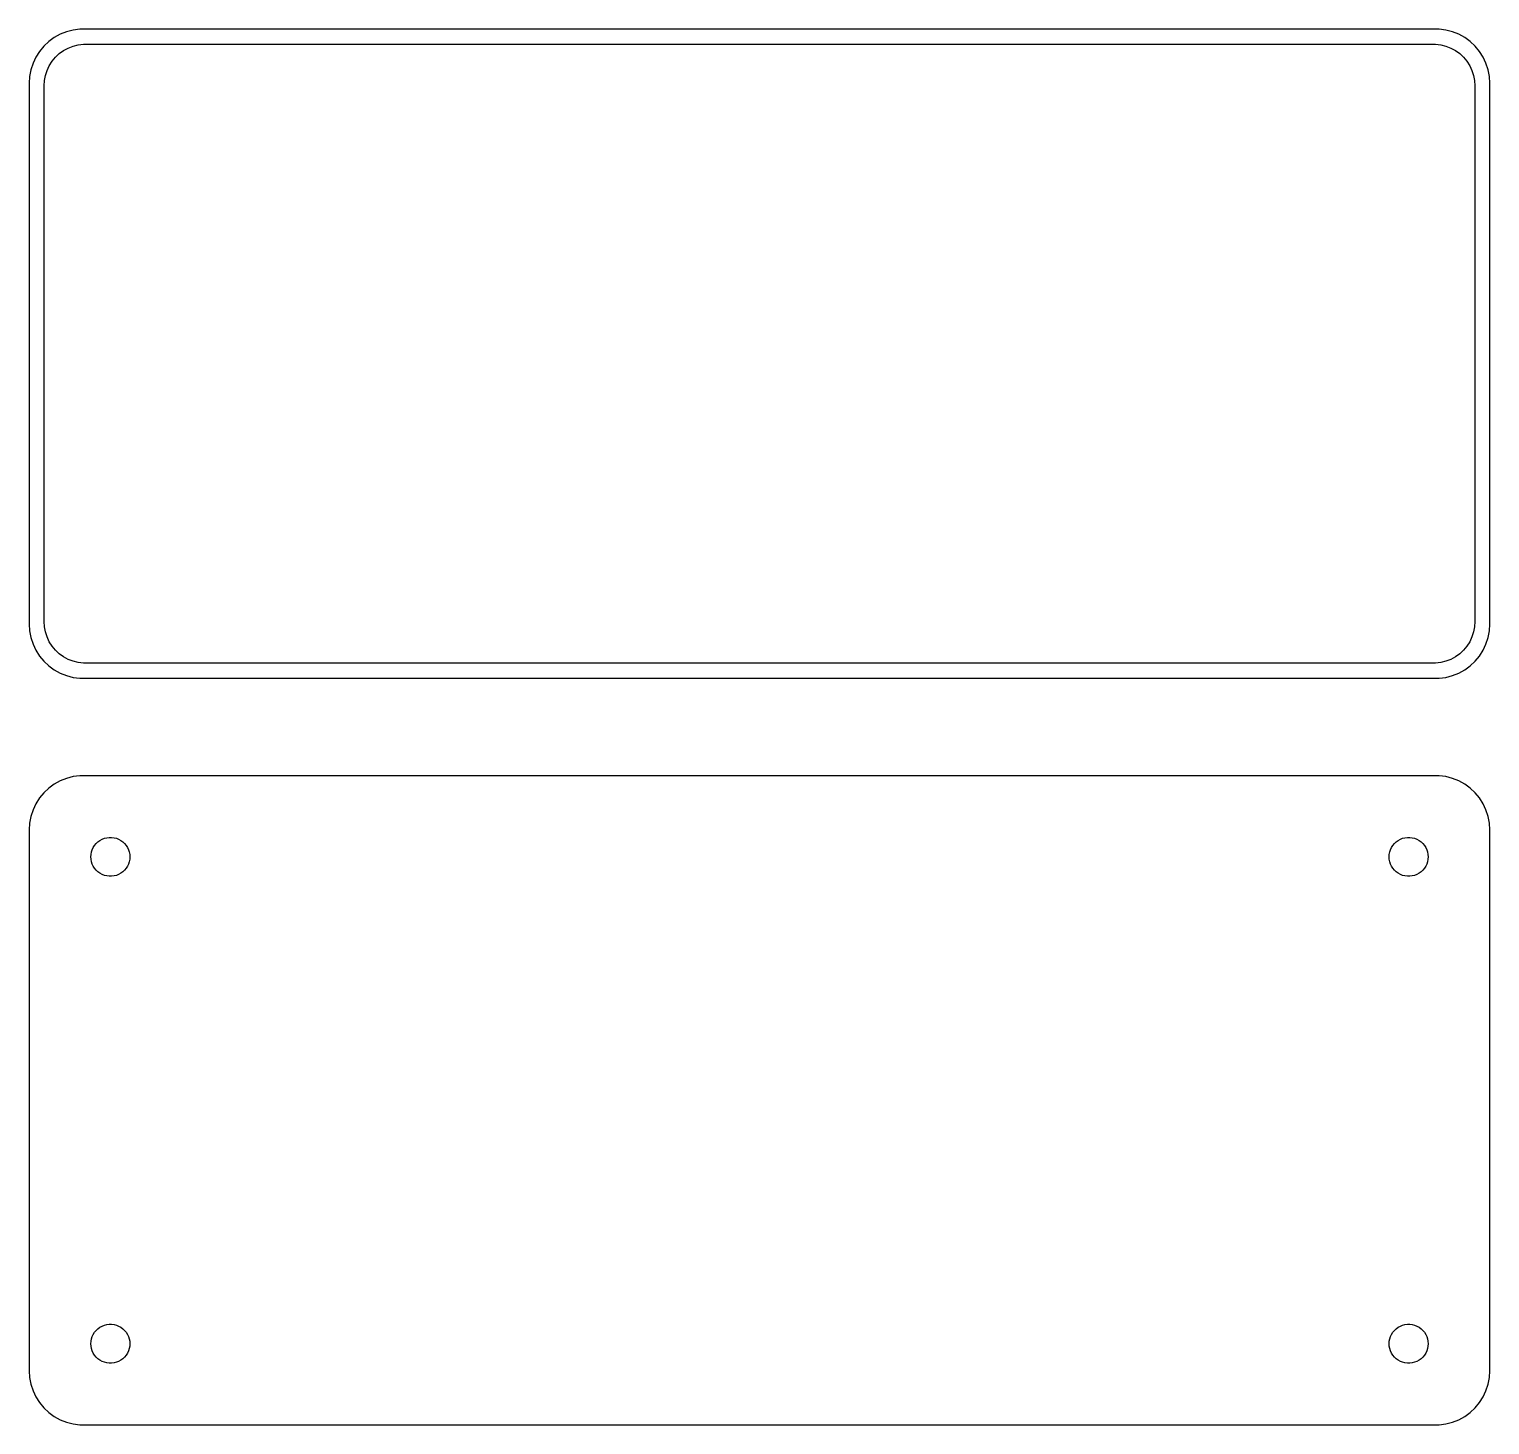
# Model space of a CAD drawing. Header units: metres. Extents: x -68 to 68, y 39 to 168.
import ezdxf

# ---------------------------------------------------------------- set-up
doc = ezdxf.new("R2010")
doc.units = ezdxf.units.M

msp = doc.modelspace()

# ---------------------------------------------------------------- linework, layer by layer
for p, q in [((-64.6289, 167.524), (-65.1791, 167.222)), ((-64.0451, 167.755), (-64.6289, 167.524)), ((-63.4369, 167.911), (-64.0451, 167.755)), ((-62.8139, 167.99), (-63.4369, 167.911)), ((62.8139, 167.99), (-62.8139, 167.99)), ((63.4369, 167.911), (62.8139, 167.99)), ((64.0451, 167.755), (63.4369, 167.911)), ((64.6289, 167.524), (64.0451, 167.755)), ((65.1791, 167.222), (64.6289, 167.524)), ((-66.1448, 166.423), (-66.5451, 165.939)), ((-65.6871, 166.853), (-66.1448, 166.423)), ((-65.1791, 167.222), (-65.6871, 166.853)), ((-64.3234, 166.017), (-63.8975, 166.251)), ((-63.8975, 166.251), (-63.4457, 166.43)), ((-63.4457, 166.43), (-62.9751, 166.551)), ((-62.9751, 166.551), (-62.493, 166.612)), ((-62.493, 166.612), (62.493, 166.612)), ((62.493, 166.612), (62.9751, 166.551)), ((62.9751, 166.551), (63.4457, 166.43)), ((63.4457, 166.43), (63.8975, 166.251)), ((63.8975, 166.251), (64.3234, 166.017)), ((65.6871, 166.853), (65.1791, 167.222)), ((66.1448, 166.423), (65.6871, 166.853)), ((66.5451, 165.939), (66.1448, 166.423)), ((-67.1489, 164.841), (-67.3429, 164.243)), ((-66.8815, 165.409), (-67.1489, 164.841)), ((-66.5451, 165.939), (-66.8815, 165.409)), ((-65.6408, 164.614), (-65.3805, 165.024)), ((-65.3805, 165.024), (-65.0707, 165.399)), ((-65.0707, 165.399), (-64.7165, 165.731)), ((-64.7165, 165.731), (-64.3234, 166.017)), ((64.3234, 166.017), (64.7165, 165.731)), ((64.7165, 165.731), (65.0707, 165.399)), ((65.0707, 165.399), (65.3805, 165.024)), ((65.3805, 165.024), (65.6408, 164.614)), ((66.8815, 165.409), (66.5451, 165.939)), ((67.1489, 164.841), (66.8815, 165.409)), ((67.3429, 164.243), (67.1489, 164.841)), ((-67.4606, 163.627), (-67.5, 163)), ((-67.3429, 164.243), (-67.4606, 163.627)), ((-66.089, 163.235), (-65.9979, 163.712)), ((-65.9979, 163.712), (-65.8477, 164.174)), ((-65.8477, 164.174), (-65.6408, 164.614)), ((65.6408, 164.614), (65.8477, 164.174)), ((65.8477, 164.174), (65.9979, 163.712)), ((65.9979, 163.712), (66.089, 163.235)), ((67.4606, 163.627), (67.3429, 164.243)), ((67.5, 163), (67.4606, 163.627)), ((-67.5, 163), (-67.5, 113)), ((-66.1195, 162.75), (-66.089, 163.235)), ((-66.1195, 113.25), (-66.1195, 162.75)), ((66.089, 163.235), (66.1195, 162.75)), ((66.1195, 162.75), (66.1195, 113.25)), ((67.5, 113), (67.5, 163)), ((-67.5, 113), (-67.4606, 112.373)), ((-67.4606, 112.373), (-67.3429, 111.757)), ((-66.089, 112.765), (-66.1195, 113.25)), ((-65.9979, 112.288), (-66.089, 112.765)), ((-65.8477, 111.826), (-65.9979, 112.288)), ((65.9979, 112.288), (65.8477, 111.826)), ((66.089, 112.765), (65.9979, 112.288)), ((66.1195, 113.25), (66.089, 112.765)), ((67.3429, 111.757), (67.4606, 112.373)), ((67.4606, 112.373), (67.5, 113)), ((-67.3429, 111.757), (-67.1489, 111.159)), ((-67.1489, 111.159), (-66.8815, 110.591)), ((-65.6408, 111.386), (-65.8477, 111.826)), ((-65.3805, 110.976), (-65.6408, 111.386)), ((-65.0707, 110.601), (-65.3805, 110.976)), ((65.3805, 110.976), (65.0707, 110.601)), ((65.6408, 111.386), (65.3805, 110.976)), ((65.8477, 111.826), (65.6408, 111.386)), ((66.8815, 110.591), (67.1489, 111.159)), ((67.1489, 111.159), (67.3429, 111.757)), ((-66.8815, 110.591), (-66.5451, 110.061)), ((-66.5451, 110.061), (-66.1448, 109.577)), ((-66.1448, 109.577), (-65.6871, 109.147)), ((-64.7165, 110.269), (-65.0707, 110.601)), ((-64.3234, 109.983), (-64.7165, 110.269)), ((-63.8975, 109.749), (-64.3234, 109.983)), ((-63.4457, 109.57), (-63.8975, 109.749)), ((-62.9751, 109.449), (-63.4457, 109.57)), ((-62.493, 109.388), (-62.9751, 109.449)), ((62.493, 109.388), (-62.493, 109.388)), ((62.9751, 109.449), (62.493, 109.388)), ((63.4457, 109.57), (62.9751, 109.449)), ((63.8975, 109.749), (63.4457, 109.57)), ((64.3234, 109.983), (63.8975, 109.749)), ((64.7165, 110.269), (64.3234, 109.983)), ((65.0707, 110.601), (64.7165, 110.269)), ((65.6871, 109.147), (66.1448, 109.577)), ((66.1448, 109.577), (66.5451, 110.061)), ((66.5451, 110.061), (66.8815, 110.591)), ((-65.6871, 109.147), (-65.1791, 108.778)), ((-65.1791, 108.778), (-64.6289, 108.476)), ((-64.6289, 108.476), (-64.0451, 108.245)), ((-64.0451, 108.245), (-63.4369, 108.089)), ((-63.4369, 108.089), (-62.8139, 108.01)), ((-62.8139, 108.01), (62.8139, 108.01)), ((62.8139, 108.01), (63.4369, 108.089)), ((63.4369, 108.089), (64.0451, 108.245)), ((64.0451, 108.245), (64.6289, 108.476)), ((64.6289, 108.476), (65.1791, 108.778)), ((65.1791, 108.778), (65.6871, 109.147)), ((-64.0451, 98.7553), (-64.6289, 98.5241)), ((-63.4369, 98.9114), (-64.0451, 98.7553)), ((-62.8139, 98.9901), (-63.4369, 98.9114)), ((62.8139, 98.9901), (-62.8139, 98.9901)), ((63.4369, 98.9114), (62.8139, 98.9901)), ((64.0451, 98.7553), (63.4369, 98.9114)), ((64.6289, 98.5241), (64.0451, 98.7553)), ((-66.1448, 97.4227), (-66.5451, 96.9389)), ((-65.6871, 97.8526), (-66.1448, 97.4227)), ((-65.1791, 98.2216), (-65.6871, 97.8526)), ((-64.6289, 98.5241), (-65.1791, 98.2216)), ((65.1791, 98.2216), (64.6289, 98.5241)), ((65.6871, 97.8526), (65.1791, 98.2216)), ((66.1448, 97.4227), (65.6871, 97.8526)), ((66.5451, 96.9389), (66.1448, 97.4227)), ((-66.8815, 96.4088), (-67.1489, 95.8406)), ((-66.5451, 96.9389), (-66.8815, 96.4088)), ((66.8815, 96.4088), (66.5451, 96.9389)), ((67.1489, 95.8406), (66.8815, 96.4088)), ((-67.4606, 94.6267), (-67.5, 94)), ((-67.3429, 95.2434), (-67.4606, 94.6267)), ((-67.1489, 95.8406), (-67.3429, 95.2434)), ((67.3429, 95.2434), (67.1489, 95.8406)), ((67.4606, 94.6267), (67.3429, 95.2434)), ((67.5, 94), (67.4606, 94.6267)), ((-67.5, 94), (-67.5, 44)), ((-60.7664, 93.1287), (-60.5562, 93.2119)), ((-60.5562, 93.2119), (-60.3373, 93.2681)), ((-60.3373, 93.2681), (-60.113, 93.2964)), ((-60.113, 93.2964), (-59.887, 93.2964)), ((-59.887, 93.2964), (-59.6627, 93.2681)), ((-59.6627, 93.2681), (-59.4438, 93.2119)), ((-59.4438, 93.2119), (-59.2336, 93.1287)), ((59.2336, 93.1287), (59.4438, 93.2119)), ((59.4438, 93.2119), (59.6627, 93.2681)), ((59.6627, 93.2681), (59.887, 93.2964)), ((59.887, 93.2964), (60.113, 93.2964)), ((60.113, 93.2964), (60.3373, 93.2681)), ((60.3373, 93.2681), (60.5562, 93.2119)), ((60.5562, 93.2119), (60.7664, 93.1287)), ((67.5, 44), (67.5, 94)), ((-61.7858, 91.7256), (-61.7434, 91.9476)), ((-61.7434, 91.9476), (-61.6736, 92.1626)), ((-61.6736, 92.1626), (-61.5773, 92.3672)), ((-61.5773, 92.3672), (-61.4562, 92.558)), ((-61.4562, 92.558), (-61.3121, 92.7322)), ((-61.3121, 92.7322), (-61.1474, 92.8869)), ((-61.1474, 92.8869), (-60.9645, 93.0198)), ((-60.9645, 93.0198), (-60.7664, 93.1287)), ((-59.2336, 93.1287), (-59.0355, 93.0198)), ((-59.0355, 93.0198), (-58.8526, 92.8869)), ((-58.8526, 92.8869), (-58.6879, 92.7322)), ((-58.6879, 92.7322), (-58.5438, 92.558)), ((-58.5438, 92.558), (-58.4226, 92.3672)), ((-58.4226, 92.3672), (-58.3264, 92.1626)), ((-58.3264, 92.1626), (-58.2565, 91.9476)), ((-58.2565, 91.9476), (-58.2142, 91.7256)), ((58.2142, 91.7256), (58.2565, 91.9476)), ((58.2565, 91.9476), (58.3264, 92.1626)), ((58.3264, 92.1626), (58.4226, 92.3672)), ((58.4226, 92.3672), (58.5438, 92.558)), ((58.5438, 92.558), (58.6879, 92.7322)), ((58.6879, 92.7322), (58.8526, 92.8869)), ((58.8526, 92.8869), (59.0355, 93.0198)), ((59.0355, 93.0198), (59.2336, 93.1287)), ((60.7664, 93.1287), (60.9645, 93.0198)), ((60.9645, 93.0198), (61.1474, 92.8869)), ((61.1474, 92.8869), (61.3121, 92.7322)), ((61.3121, 92.7322), (61.4562, 92.558)), ((61.4562, 92.558), (61.5773, 92.3672)), ((61.5773, 92.3672), (61.6736, 92.1626)), ((61.6736, 92.1626), (61.7434, 91.9476)), ((61.7434, 91.9476), (61.7858, 91.7256)), ((-61.8, 91.5), (-61.7858, 91.7256)), ((-61.7858, 91.2744), (-61.8, 91.5)), ((-61.7434, 91.0524), (-61.7858, 91.2744)), ((-61.6736, 90.8374), (-61.7434, 91.0524)), ((-61.5773, 90.6328), (-61.6736, 90.8374)), ((-61.4562, 90.442), (-61.5773, 90.6328)), ((-58.4226, 90.6328), (-58.5438, 90.442)), ((-58.3264, 90.8374), (-58.4226, 90.6328)), ((-58.2565, 91.0524), (-58.3264, 90.8374)), ((-58.2142, 91.2744), (-58.2565, 91.0524)), ((-58.2142, 91.7256), (-58.2, 91.5)), ((-58.2, 91.5), (-58.2142, 91.2744)), ((58.2, 91.5), (58.2142, 91.7256)), ((58.2142, 91.2744), (58.2, 91.5)), ((58.2565, 91.0524), (58.2142, 91.2744)), ((58.3264, 90.8374), (58.2565, 91.0524)), ((58.4226, 90.6328), (58.3264, 90.8374)), ((58.5438, 90.442), (58.4226, 90.6328)), ((61.5773, 90.6328), (61.4562, 90.442)), ((61.6736, 90.8374), (61.5773, 90.6328)), ((61.7434, 91.0524), (61.6736, 90.8374)), ((61.7858, 91.2744), (61.7434, 91.0524)), ((61.7858, 91.7256), (61.8, 91.5)), ((61.8, 91.5), (61.7858, 91.2744)), ((-61.3121, 90.2678), (-61.4562, 90.442)), ((-61.1474, 90.1131), (-61.3121, 90.2678)), ((-60.9645, 89.9802), (-61.1474, 90.1131)), ((-60.7664, 89.8713), (-60.9645, 89.9802)), ((-60.5562, 89.7881), (-60.7664, 89.8713)), ((-60.3373, 89.7319), (-60.5562, 89.7881)), ((-60.113, 89.7036), (-60.3373, 89.7319)), ((-59.887, 89.7036), (-60.113, 89.7036)), ((-59.6627, 89.7319), (-59.887, 89.7036)), ((-59.4438, 89.7881), (-59.6627, 89.7319)), ((-59.2336, 89.8713), (-59.4438, 89.7881)), ((-59.0355, 89.9802), (-59.2336, 89.8713)), ((-58.8526, 90.1131), (-59.0355, 89.9802)), ((-58.6879, 90.2678), (-58.8526, 90.1131)), ((-58.5438, 90.442), (-58.6879, 90.2678)), ((58.6879, 90.2678), (58.5438, 90.442)), ((58.8526, 90.1131), (58.6879, 90.2678)), ((59.0355, 89.9802), (58.8526, 90.1131)), ((59.2336, 89.8713), (59.0355, 89.9802)), ((59.4438, 89.7881), (59.2336, 89.8713)), ((59.6627, 89.7319), (59.4438, 89.7881)), ((59.887, 89.7036), (59.6627, 89.7319)), ((60.113, 89.7036), (59.887, 89.7036)), ((60.3373, 89.7319), (60.113, 89.7036)), ((60.5562, 89.7881), (60.3373, 89.7319)), ((60.7664, 89.8713), (60.5562, 89.7881)), ((60.9645, 89.9802), (60.7664, 89.8713)), ((61.1474, 90.1131), (60.9645, 89.9802)), ((61.3121, 90.2678), (61.1474, 90.1131)), ((61.4562, 90.442), (61.3121, 90.2678)), ((-61.6736, 47.1626), (-61.5773, 47.3672)), ((-61.5773, 47.3672), (-61.4562, 47.558)), ((-61.4562, 47.558), (-61.3121, 47.7322)), ((-61.3121, 47.7322), (-61.1474, 47.8869)), ((-61.1474, 47.8869), (-60.9645, 48.0198)), ((-60.9645, 48.0198), (-60.7664, 48.1287)), ((-60.7664, 48.1287), (-60.5562, 48.2119)), ((-60.5562, 48.2119), (-60.3373, 48.2681)), ((-60.3373, 48.2681), (-60.113, 48.2964)), ((-60.113, 48.2964), (-59.887, 48.2964)), ((-59.887, 48.2964), (-59.6627, 48.2681)), ((-59.6627, 48.2681), (-59.4438, 48.2119)), ((-59.4438, 48.2119), (-59.2336, 48.1287)), ((-59.2336, 48.1287), (-59.0355, 48.0198)), ((-59.0355, 48.0198), (-58.8526, 47.8869)), ((-58.8526, 47.8869), (-58.6879, 47.7322)), ((-58.6879, 47.7322), (-58.5438, 47.558)), ((-58.5438, 47.558), (-58.4226, 47.3672)), ((-58.4226, 47.3672), (-58.3264, 47.1626)), ((58.3264, 47.1626), (58.4226, 47.3672)), ((58.4226, 47.3672), (58.5438, 47.558)), ((58.5438, 47.558), (58.6879, 47.7322)), ((58.6879, 47.7322), (58.8526, 47.8869)), ((58.8526, 47.8869), (59.0355, 48.0198)), ((59.0355, 48.0198), (59.2336, 48.1287)), ((59.2336, 48.1287), (59.4438, 48.2119)), ((59.4438, 48.2119), (59.6627, 48.2681)), ((59.6627, 48.2681), (59.887, 48.2964)), ((59.887, 48.2964), (60.113, 48.2964)), ((60.113, 48.2964), (60.3373, 48.2681)), ((60.3373, 48.2681), (60.5562, 48.2119)), ((60.5562, 48.2119), (60.7664, 48.1287)), ((60.7664, 48.1287), (60.9645, 48.0198)), ((60.9645, 48.0198), (61.1474, 47.8869)), ((61.1474, 47.8869), (61.3121, 47.7322)), ((61.3121, 47.7322), (61.4562, 47.558)), ((61.4562, 47.558), (61.5773, 47.3672)), ((61.5773, 47.3672), (61.6736, 47.1626)), ((-61.8, 46.5), (-61.7858, 46.7256)), ((-61.7858, 46.2744), (-61.8, 46.5)), ((-61.7858, 46.7256), (-61.7434, 46.9476)), ((-61.7434, 46.0524), (-61.7858, 46.2744)), ((-61.7434, 46.9476), (-61.6736, 47.1626)), ((-61.6736, 45.8374), (-61.7434, 46.0524)), ((-58.3264, 47.1626), (-58.2565, 46.9476)), ((-58.2565, 46.0524), (-58.3264, 45.8374)), ((-58.2565, 46.9476), (-58.2142, 46.7256)), ((-58.2142, 46.2744), (-58.2565, 46.0524)), ((-58.2142, 46.7256), (-58.2, 46.5)), ((-58.2, 46.5), (-58.2142, 46.2744)), ((58.2, 46.5), (58.2142, 46.7256)), ((58.2142, 46.2744), (58.2, 46.5)), ((58.2142, 46.7256), (58.2565, 46.9476)), ((58.2565, 46.0524), (58.2142, 46.2744)), ((58.2565, 46.9476), (58.3264, 47.1626)), ((58.3264, 45.8374), (58.2565, 46.0524)), ((61.6736, 47.1626), (61.7434, 46.9476)), ((61.7434, 46.0524), (61.6736, 45.8374)), ((61.7434, 46.9476), (61.7858, 46.7256)), ((61.7858, 46.2744), (61.7434, 46.0524)), ((61.7858, 46.7256), (61.8, 46.5)), ((61.8, 46.5), (61.7858, 46.2744)), ((-61.5773, 45.6328), (-61.6736, 45.8374)), ((-61.4562, 45.442), (-61.5773, 45.6328)), ((-61.3121, 45.2678), (-61.4562, 45.442)), ((-61.1474, 45.1131), (-61.3121, 45.2678)), ((-60.9645, 44.9802), (-61.1474, 45.1131)), ((-60.7664, 44.8713), (-60.9645, 44.9802)), ((-60.5562, 44.7881), (-60.7664, 44.8713)), ((-60.3373, 44.7319), (-60.5562, 44.7881)), ((-60.113, 44.7036), (-60.3373, 44.7319)), ((-59.887, 44.7036), (-60.113, 44.7036)), ((-59.6627, 44.7319), (-59.887, 44.7036)), ((-59.4438, 44.7881), (-59.6627, 44.7319)), ((-59.2336, 44.8713), (-59.4438, 44.7881)), ((-59.0355, 44.9802), (-59.2336, 44.8713)), ((-58.8526, 45.1131), (-59.0355, 44.9802)), ((-58.6879, 45.2678), (-58.8526, 45.1131)), ((-58.5438, 45.442), (-58.6879, 45.2678)), ((-58.4226, 45.6328), (-58.5438, 45.442)), ((-58.3264, 45.8374), (-58.4226, 45.6328)), ((58.4226, 45.6328), (58.3264, 45.8374)), ((58.5438, 45.442), (58.4226, 45.6328)), ((58.6879, 45.2678), (58.5438, 45.442)), ((58.8526, 45.1131), (58.6879, 45.2678)), ((59.0355, 44.9802), (58.8526, 45.1131)), ((59.2336, 44.8713), (59.0355, 44.9802)), ((59.4438, 44.7881), (59.2336, 44.8713)), ((59.6627, 44.7319), (59.4438, 44.7881)), ((59.887, 44.7036), (59.6627, 44.7319)), ((60.113, 44.7036), (59.887, 44.7036)), ((60.3373, 44.7319), (60.113, 44.7036)), ((60.5562, 44.7881), (60.3373, 44.7319)), ((60.7664, 44.8713), (60.5562, 44.7881)), ((60.9645, 44.9802), (60.7664, 44.8713)), ((61.1474, 45.1131), (60.9645, 44.9802)), ((61.3121, 45.2678), (61.1474, 45.1131)), ((61.4562, 45.442), (61.3121, 45.2678)), ((61.5773, 45.6328), (61.4562, 45.442)), ((61.6736, 45.8374), (61.5773, 45.6328)), ((-67.5, 44), (-67.4606, 43.3733)), ((-67.4606, 43.3733), (-67.3429, 42.7566)), ((67.3429, 42.7566), (67.4606, 43.3733)), ((67.4606, 43.3733), (67.5, 44)), ((-67.3429, 42.7566), (-67.1489, 42.1594)), ((-67.1489, 42.1594), (-66.8815, 41.5912)), ((66.8815, 41.5912), (67.1489, 42.1594)), ((67.1489, 42.1594), (67.3429, 42.7566)), ((-66.8815, 41.5912), (-66.5451, 41.0611)), ((-66.5451, 41.0611), (-66.1448, 40.5773)), ((-66.1448, 40.5773), (-65.6871, 40.1474)), ((65.6871, 40.1474), (66.1448, 40.5773)), ((66.1448, 40.5773), (66.5451, 41.0611)), ((66.5451, 41.0611), (66.8815, 41.5912)), ((-65.6871, 40.1474), (-65.1791, 39.7784)), ((-65.1791, 39.7784), (-64.6289, 39.4759)), ((-64.6289, 39.4759), (-64.0451, 39.2447)), ((-64.0451, 39.2447), (-63.4369, 39.0886)), ((63.4369, 39.0886), (64.0451, 39.2447)), ((64.0451, 39.2447), (64.6289, 39.4759)), ((64.6289, 39.4759), (65.1791, 39.7784)), ((65.1791, 39.7784), (65.6871, 40.1474)), ((-63.4369, 39.0886), (-62.8139, 39.0099)), ((-62.8139, 39.0099), (62.8139, 39.0099)), ((62.8139, 39.0099), (63.4369, 39.0886))]:
    msp.add_line(p, q)

doc.saveas('drawing.dxf')
